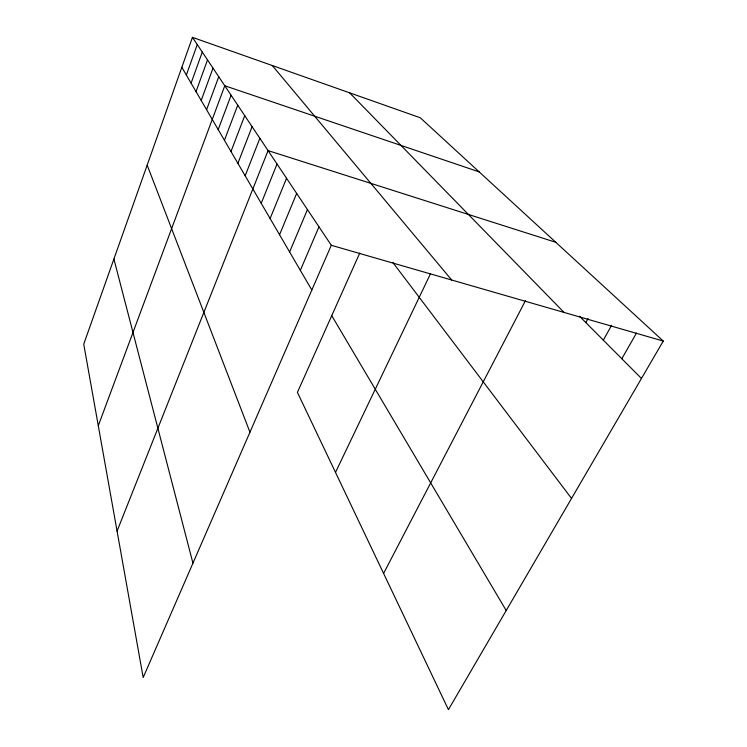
<?xml version="1.0" encoding="UTF-8"?>
<svg xmlns="http://www.w3.org/2000/svg" width="747" height="747" viewBox="0 0 747 747"><rect width="100%" height="100%" fill="white"/><g stroke="black" fill="none" stroke-linecap="round" stroke-linejoin="round"><path stroke-width="1.12" d="M192.446 37.35L83.739 344.143L143.181 677.52L331.295 245.287L192.446 37.35L420.281 117.765L663.261 341.062L448.433 709.65L297.418 392.38L359.755 253.056M186.367 75.055L197.255 44.549M191.092 83.16L202.278 52.066M196.031 91.62L207.517 59.919M201.195 100.462L213.007 68.136M206.592 109.716L218.75 76.745M98.287 425.715L224.782 85.765L479.191 171.894M218.189 129.595L231.103 95.233M224.427 140.277L237.742 105.178M230.982 151.51L244.736 115.645M237.891 163.341L252.094 126.682M245.165 175.806L259.863 138.307M117.074 531.089L268.07 150.605L555.805 242.308M261.226 203.324L277.034 164.013M270.106 218.554L286.54 178.262M279.555 234.735L296.662 193.408M289.612 251.972L307.447 209.562M300.341 270.358L318.96 226.817M335.506 472.393L430.393 273.962M383.594 573.425L525.449 300.686M585.825 322.564L588.02 318.558M603.315 340.137L611.653 325.225M621.831 358.737L636.491 333.031M331.295 245.287L663.261 341.062M579.513 316.233L641.458 378.458M349.633 92.824L564.05 312.433M272.31 65.54L451.702 280.022M392.847 262.477L571.539 498.426M331.743 315.673L506.205 610.523M181.838 67.295L311.826 290.032M147.178 165.124L249.946 432.186M113.899 259.022L192.941 563.173"/></g></svg>
